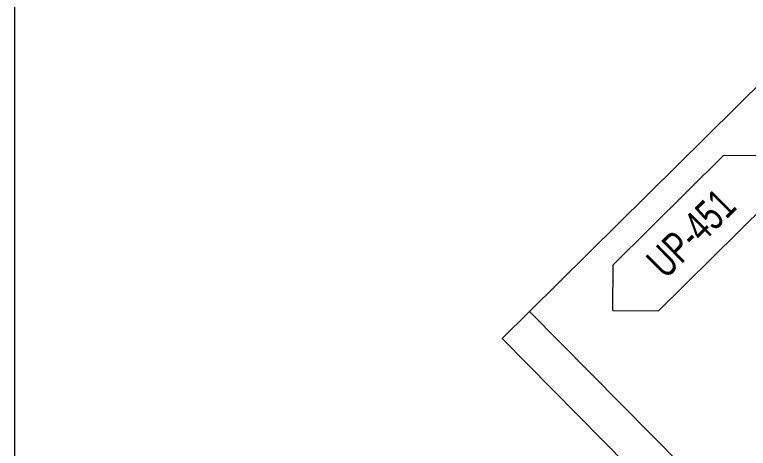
# Model space of a CAD drawing. Header units: centimetres. Extents: x 118932 to 154602, y -32682 to -23521.
# Drawn here: x 139562.7 to 139705.7, y -26978.6 to -26894 of the extents above; entities that cross this region are included whole.
import ezdxf
from ezdxf.enums import TextEntityAlignment as Align

# ---------------------------------------------------------------- set-up
doc = ezdxf.new("R2010")
doc.units = ezdxf.units.CM
doc.header["$LTSCALE"] = 50
doc.header["$MEASUREMENT"] = 0
doc.layers.add('GEN_00_BL_Yazı', color=7, linetype='Continuous', lineweight=0, true_color=0x4f5250)
doc.layers.add('GEN_02_TF_Mobilya', color=7, linetype='Continuous', lineweight=5, true_color=0x745e3d)
doc.layers.add('GEN_02_TF_Halı', color=7, linetype='Continuous', lineweight=5, true_color=0x903373, transparency=0.8)
doc.styles.add('Arial_6', font='arial.ttf', dxfattribs={"height": 59.5325})

# ---------------------------------------------------------------- blocks, each defined once
blk = doc.blocks.new('FFE-Tag')
at = {"color": 0}
blk.add_wipeout([(-8.761, 0), (-6.189, 2.572), (6.189, 2.572), (8.761, 0), (6.189, -2.572), (-6.189, -2.572)], dxfattribs=at).dxf.layer = 'GEN_00_BL_Yazı'
at = {"layer": 'GEN_00_BL_Yazı', "color": 0}
for p, q in [((-8.761, 0), (-6.189, 2.572)), ((6.189, 2.572), (-6.189, 2.572)), ((8.761, 0), (6.189, 2.572)), ((-8.761, 0), (-6.189, -2.572)), ((8.761, 0), (6.189, -2.572)), ((-6.189, -2.572), (6.189, -2.572))]:
    blk.add_line(p, q, dxfattribs=at)
blk = doc.blocks.new('UP-451_LoungeChair')
at = {"layer": 'GEN_02_TF_Mobilya'}
for p, q in [((-406.4, 406.4), (-331.4, 406.4)), ((-406.4, -144.9), (-406.4, 406.4)), ((-331.4, 406.4), (331.4, 406.4)), ((-331.4, 406.4), (-331.4, -126.6)), ((331.4, 406.4), (406.4, 406.4)), ((331.4, -306.4), (331.4, 406.4)), ((406.4, 406.4), (406.4, -306.4)), ((-331.4, -126.6), (-331.4, -306.4)), ((-406.4, -306.4), (-406.4, -144.9)), ((-331.4, -230.2), (331.4, -230.2)), ((406.4, -306.4), (-406.4, -306.4)), ((-406.4, -306.4), (-406.4, -406.4)), ((406.4, -406.4), (406.4, -306.4)), ((-406.4, -406.4), (406.4, -406.4))]:
    blk.add_line(p, q, dxfattribs=at)
at = {"layer": 'GEN_00_BL_Yazı', "xscale": -24.48801272789174, "yscale": 24.48801272789174, "zscale": 24.48801272789174, "rotation": 179.9999999999789}
blk.add_blockref('FFE-Tag', (0, 293.4), dxfattribs=at)
at = {"layer": 'GEN_00_BL_Yazı', "style": 'Arial_6', "width": 0.7}
blk.add_attdef('KOD', text='', height=60, rotation=360, dxfattribs=at).set_placement((0, 293.4), align=Align.MIDDLE_CENTER)
blk = doc.blocks.new('D blok level 1 tefrişler')
at = {"layer": 'GEN_02_TF_Halı', "elevation": 0}
blk.add_lwpolyline([(-1322.16, 499.55), (-1102.16, 499.55), (-1102.16, -0.45), (-1322.16, -0.45)], close=True, dxfattribs=at)
at = {"xscale": 0.1, "yscale": 0.1, "zscale": 0.1, "rotation": 44.67453596572163}
blk.add_blockref('UP-451_LoungeChair', (-1169.69, 83.43, 0), dxfattribs=at).add_auto_attribs({'KOD': 'UP-451'})

msp = doc.modelspace()

# ---------------------------------------------------------------- block references
msp.add_blockref('D blok level 1 tefrişler', (140884.88, -27040.92, 0))

doc.saveas('drawing.dxf')
